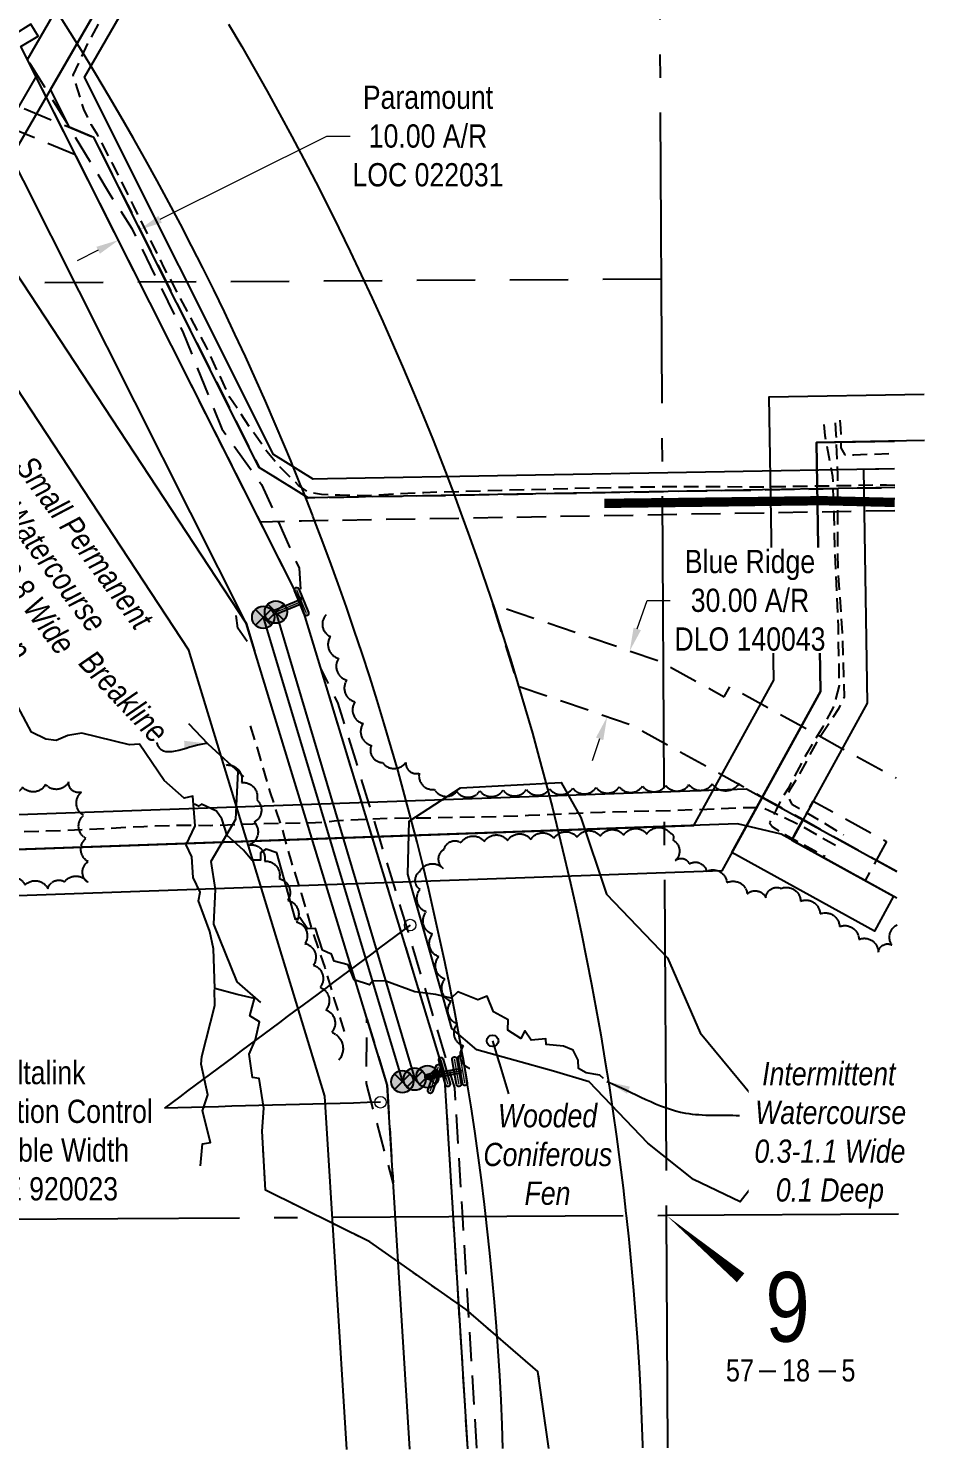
# Model space of a CAD drawing. Extents: x 522284 to 526232, y 5973691 to 5976482.
# Drawn here: x 525020 to 525405, y 5973705 to 5974316 of the extents above; entities that cross this region are included whole.
import ezdxf
from ezdxf.enums import TextEntityAlignment as Align

# ---------------------------------------------------------------- set-up
doc = ezdxf.new("R2010")
doc.units = 0
doc.header["$LTSCALE"] = 5
doc.header["$PDSIZE"] = 10
for name, pattern in [('0', [1, 1, 0]), ('foc-ACCESSROAD', [3.75, 2.5, -1.25]), ('foc-FLOWLINE', [3.75, 2.5, -1.25]), ('foc-LSD', [8, 5, -3]), ('foc-QUARTERLINE', [33, 25, -3, 2, -3]), ('foc-WHEELTRACKS', [2, 0.4, -1.6]), ('POWERLINE5', [7.8, 2.4, -0.6, 0.6, -0.6, 0.6, -0.6, 2.4]), ('UG_PIPE', [1.875, 1.25, -0.625])]:
    doc.linetypes.add(name, pattern=pattern)
doc.layers.get('Defpoints').update_dxf_attribs({"color": 9})
for name, color, linetype in [('10', 1, 'Continuous'), ('9', 3, 'Continuous'), ('AS-PIPE-UG', 44, 'UG_PIPE'), ('AS-POWER', 104, 'foc-POWER'), ('AS-POWER-EXISTING', 72, 'POWERLINE5'), ('AS-POWER-EXISTING-ANC', 72, 'Continuous'), ('AS-ROADS', 254, 'Continuous'), ('C-RW', 13, 'Continuous'), ('C-WS', 13, 'foc-ACCESSROAD'), ('F-AR', 190, 'foc-ACCESSROAD'), ('F-RW', 190, 'Continuous'), ('F-VCE', 190, 'foc-FLOWLINE'), ('L-QSEC', 8, 'foc-QUARTERLINE'), ('L-SECLBL', 7, 'Continuous'), ('L-SECTION-LSD', 7, 'foc-LSD'), ('L-TITLEDB', 4, 'Continuous'), ('T-BUSH', 110, '0'), ('T-SLOPE', 48, 'Continuous'), ('T-WATER', 160, 'Continuous'), ('T-WATER-P3', 160, 'foc-WHEELTRACKS'), ('T-WATER-T', 170, 'Continuous'), ('WETLAND', 143, 'Continuous'), ('WETLAND-T', 146, 'Continuous')]:
    doc.layers.add(name, color=color, linetype=linetype)
for name, color, linetype, lineweight in [('F-AR-T', 190, 'Continuous', 9), ('F-RW-T', 190, 'Continuous', 9), ('F-VCE-T', 190, 'Continuous', 9), ('T-TEXT', 48, 'Continuous', 18)]:
    doc.layers.add(name, color=color, linetype=linetype, lineweight=lineweight)
doc.styles.add('80CG', font='ARIALN.TTF', dxfattribs={"height": 10})
doc.styles.add('80L', font='ARIALN.TTF', dxfattribs={"height": 10})
doc.styles.add('foc-LtypeFont', font='ARIALN.TTF', dxfattribs={"height": 7.35})
doc.styles.add('SIMPLEX', font='ARIALN.TTF')
doc.linetypes.add('foc-POWER', pattern='A,6,-1,["P",foc-LtypeFont,S=0.2,R=0,X=-0.625,Y=-0.75],-1.24,4', length=12.24)
doc.linetypes.add('foc-TOPO-flowdirection-NOLINE', pattern='A,0,[">",foc-LtypeFont,S=0.3,R=0,X=0,Y=-0.945],-20,[">",foc-LtypeFont,S=0.3,R=0,X=0,Y=-0.945],0', length=20)
doc.dimstyles.new('Compass 5 000', dxfattribs={"dimscale": 5, "dimtxt": 9, "dimasz": 2, "dimexe": 0.2, "dimexo": 0.0625, "dimgap": 0.5, "dimtad": 0, "dimtih": 1, "dimtoh": 1, "dimzin": 0, "dimdsep": 46, "dimtxsty": '80CG', "dimcen": 0.1, "dimse1": 1, "dimse2": 1, "dimclrd": 256, "dimclrt": 256, "dimaunit": 1, "dimadec": 4, "dimazin": 0, "dimtfac": 0.06, "dimtofl": 0, "dimtmove": 0, "dimatfit": 1, "dimfxl": 0.2, "dimtolj": 1, "dimtzin": 0, "dimlwd": -1, "dimarcsym": 0})

# ---------------------------------------------------------------- blocks, each defined once
blk = doc.blocks.new('L-SECLBL')
at = {"layer": '9', "color": 7}
for p, q in [((-5.08, -27.83), (-12.29, -27.83)), ((20.7, -27.83), (13.5, -27.83))]:
    blk.add_line(p, q, dxfattribs=at)
at = {"layer": '10', "color": 2, "style": 'SIMPLEX'}
blk.add_attdef('SEC', text='', height=30, dxfattribs=at).set_placement((0, 0), align=Align.MIDDLE)
at = {"layer": '10', "color": 5, "style": '80L'}
blk.add_attdef('TWP', text='', height=9.5, dxfattribs=at).set_placement((-14.43, -27.37), align=Align.MIDDLE_RIGHT)
blk.add_attdef('RGE', text='', height=9.5, dxfattribs=at).set_placement((3.62, -27.37), align=Align.MIDDLE_CENTER)
blk.add_attdef('MER', text='', height=9.5, dxfattribs=at).set_placement((23.17, -27.37), align=Align.MIDDLE_LEFT)
blk = doc.blocks.new('*D386')
at = {"layer": 'Defpoints', "color": 0, "transparency": 16777216}
for p in [(525067.67, 5974229.43), (525060.07, 5974222.58), (525068.89, 5974226.98)]:
    blk.add_point(p, dxfattribs=at)
at = {"layer": 'F-AR-T', "transparency": 16777216}
for p, q in [((525076.62, 5974233.89), (525148.26, 5974269.65)), ((525148.26, 5974269.65), (525158.26, 5974269.65)), ((525049.9, 5974220.56), (525040.96, 5974216.1))]:
    blk.add_line(p, q, dxfattribs=at)
for points in [[(525075.87, 5974235.39), (525077.36, 5974232.4), (525067.67, 5974229.43)], [(525049.16, 5974222.05), (525050.65, 5974219.07), (525058.85, 5974225.03)]]:
    blk.add_solid(points, dxfattribs=at)
at = {"layer": 'F-AR-T', "transparency": 16777216, "insert": (525191.77, 5974269.65), "char_height": 10, "attachment_point": 5, "style": '80CG'}
blk.add_mtext('\\A1;Paramount\\P10.00 A/R\\PLOC 022031', dxfattribs=at)
blk = doc.blocks.new('POWERPOLE')
h = blk.add_hatch(color=255)
edge = h.paths.add_edge_path()
edge.add_arc((0, 0), 0.96, 0, 360)
at = {"linetype": 'Continuous'}
for p, q in [((0.68, -0.68), (-0.68, 0.68)), ((-0.68, -0.68), (0.68, 0.68))]:
    blk.add_line(p, q, dxfattribs=at)
blk.add_circle((0, 0), 0.96, dxfattribs=at)
blk = doc.blocks.new('*U397')
h = blk.add_hatch(color=255)
h.dxf.hatch_style = 1
edge = h.paths.add_edge_path()
edge.add_arc((-0.35, -1.04), 0.2, 161.5354, 341.5354, ccw=False)
edge.add_line((-0.54, -0.98), (-0.13, 0.25))
edge.add_line((-0.13, 0.25), (0.16, 1.11))
edge.add_arc((0.35, 1.04), 0.2, -18.4646, 161.5354, ccw=False)
edge.add_line((0.54, 0.98), (-0.16, -1.11))
h = blk.add_hatch(color=255)
h.dxf.hatch_style = 1
edge = h.paths.add_edge_path()
edge.add_arc((-0.58, 0.19), 0.2, 71.5354, 251.5354, ccw=False)
edge.add_line((-0.52, 0.38), (-0.13, 0.25))
edge.add_line((-0.13, 0.25), (-0.25, -0.13))
edge.add_line((-0.25, -0.13), (-0.64, 0))
at = {"color": 255}
blk.add_lwpolyline([(-0.16, -1.11, -1), (-0.54, -0.98), (-0.13, 0.25), (0.16, 1.11, -1), (0.54, 0.98)], format="xyb", close=True, dxfattribs=at)
at = {"color": 255, "flags": 128}
blk.add_lwpolyline([(-0.64, 0, -1), (-0.52, 0.38), (-0.13, 0.25), (-0.25, -0.13)], format="xyb", close=True, dxfattribs=at)
at = {"color": 72, "const_width": 0.1, "flags": 128}
for points in [[(-0.58, 0.19), (0, 0)], [(-0.35, -1.04), (0.35, 1.04)]]:
    blk.add_lwpolyline(points, dxfattribs=at)
blk = doc.blocks.new('*U398')
h = blk.add_hatch(color=255)
h.dxf.hatch_style = 1
edge = h.paths.add_edge_path()
edge.add_arc((0.3, -1.06), 0.2, -164.4149, 15.5851, ccw=False)
edge.add_line((0.1, -1.11), (-0.25, 0.14))
edge.add_line((-0.25, 0.14), (-0.49, 1.01))
edge.add_arc((-0.3, 1.06), 0.2, 15.5851, 195.5851, ccw=False)
edge.add_line((-0.1, 1.11), (0.49, -1.01))
h = blk.add_hatch(color=255)
h.dxf.hatch_style = 1
edge = h.paths.add_edge_path()
edge.add_arc((-1.45, -0.41), 0.2, 105.5851, 285.5851, ccw=False)
edge.add_line((-1.51, -0.21), (-0.25, 0.14))
edge.add_line((-0.25, 0.14), (-0.14, -0.25))
edge.add_line((-0.14, -0.25), (-1.4, -0.6))
at = {"color": 255}
blk.add_lwpolyline([(0.49, -1.01, -1), (0.1, -1.11), (-0.25, 0.14), (-0.49, 1.01, -1), (-0.1, 1.11)], format="xyb", close=True, dxfattribs=at)
at = {"color": 255, "flags": 128}
blk.add_lwpolyline([(-1.4, -0.6, -1), (-1.51, -0.21), (-0.25, 0.14), (-0.14, -0.25)], format="xyb", close=True, dxfattribs=at)
at = {"color": 72, "const_width": 0.1, "flags": 128}
for points in [[(-1.45, -0.41), (0, 0)], [(0.3, -1.06), (-0.3, 1.06)]]:
    blk.add_lwpolyline(points, dxfattribs=at)
blk = doc.blocks.new('*U399')
h = blk.add_hatch(color=255)
h.dxf.hatch_style = 1
edge = h.paths.add_edge_path()
edge.add_arc((0.19, -1.08), 0.2, -170.1833, 9.8167, ccw=False)
edge.add_line((-0.01, -1.12), (-0.23, 0.16))
edge.add_line((-0.23, 0.16), (-0.38, 1.05))
edge.add_arc((-0.19, 1.08), 0.2, 9.8167, 189.8167, ccw=False)
edge.add_line((0.01, 1.12), (0.38, -1.05))
h = blk.add_hatch(color=255)
h.dxf.hatch_style = 1
edge = h.paths.add_edge_path()
edge.add_arc((-2.51, -0.43), 0.2, 99.8167, 279.8167, ccw=False)
edge.add_line((-2.54, -0.24), (-0.23, 0.16))
edge.add_line((-0.23, 0.16), (-0.16, -0.23))
edge.add_line((-0.16, -0.23), (-2.47, -0.63))
at = {"color": 255}
blk.add_lwpolyline([(0.38, -1.05, -1), (-0.01, -1.12), (-0.23, 0.16), (-0.38, 1.05, -1), (0.01, 1.12)], format="xyb", close=True, dxfattribs=at)
at = {"color": 255, "flags": 128}
blk.add_lwpolyline([(-2.47, -0.63, -1), (-2.54, -0.24), (-0.23, 0.16), (-0.16, -0.23)], format="xyb", close=True, dxfattribs=at)
at = {"color": 72, "const_width": 0.1, "flags": 128}
for points in [[(-2.51, -0.43), (0, 0)], [(0.19, -1.08), (-0.19, 1.08)]]:
    blk.add_lwpolyline(points, dxfattribs=at)
blk = doc.blocks.new('*U400')
h = blk.add_hatch(color=255)
h.dxf.hatch_style = 1
edge = h.paths.add_edge_path()
edge.add_arc((0.19, -1.08), 0.2, -170.0482, 9.9518, ccw=False)
edge.add_line((-0.01, -1.12), (-0.23, 0.16))
edge.add_line((-0.23, 0.16), (-0.39, 1.05))
edge.add_arc((-0.19, 1.08), 0.2, 9.9518, 189.9518, ccw=False)
edge.add_line((0.01, 1.12), (0.39, -1.05))
h = blk.add_hatch(color=255)
h.dxf.hatch_style = 1
edge = h.paths.add_edge_path()
edge.add_arc((-3.02, -0.53), 0.2, 99.9518, 279.9518, ccw=False)
edge.add_line((-3.05, -0.33), (-0.23, 0.16))
edge.add_line((-0.23, 0.16), (-0.16, -0.23))
edge.add_line((-0.16, -0.23), (-2.98, -0.73))
at = {"color": 255}
blk.add_lwpolyline([(0.39, -1.05, -1), (-0.01, -1.12), (-0.23, 0.16), (-0.39, 1.05, -1), (0.01, 1.12)], format="xyb", close=True, dxfattribs=at)
at = {"color": 255, "flags": 128}
blk.add_lwpolyline([(-2.98, -0.73, -1), (-3.05, -0.33), (-0.23, 0.16), (-0.16, -0.23)], format="xyb", close=True, dxfattribs=at)
at = {"color": 72, "const_width": 0.1, "flags": 128}
for points in [[(-3.02, -0.53), (0, 0)], [(0.19, -1.08), (-0.19, 1.08)]]:
    blk.add_lwpolyline(points, dxfattribs=at)
blk = doc.blocks.new('*U401')
h = blk.add_hatch(color=255)
h.dxf.hatch_style = 1
edge = h.paths.add_edge_path()
edge.add_arc((-2.21, -0.91), 0.2, 112.3247, 292.3247, ccw=False)
edge.add_line((-2.28, -0.72), (-0.26, 0.11))
edge.add_line((-0.26, 0.11), (-0.11, -0.26))
edge.add_line((-0.11, -0.26), (-2.13, -1.09))
h = blk.add_hatch(color=255)
h.dxf.hatch_style = 1
edge = h.paths.add_edge_path()
edge.add_arc((0.42, -1.02), 0.2, -157.6753, 22.3247, ccw=False)
edge.add_line((0.23, -1.09), (-0.26, 0.11))
edge.add_line((-0.26, 0.11), (-0.6, 0.94))
edge.add_arc((-0.42, 1.02), 0.2, 22.3247, 202.3247, ccw=False)
edge.add_line((-0.23, 1.09), (0.6, -0.94))
at = {"color": 255, "flags": 128}
blk.add_lwpolyline([(-2.13, -1.09, -1), (-2.28, -0.72), (-0.26, 0.11), (-0.11, -0.26)], format="xyb", close=True, dxfattribs=at)
at = {"color": 72, "const_width": 0.1, "flags": 128}
for points in [[(-2.21, -0.91), (0, 0)], [(0.42, -1.02), (-0.42, 1.02)]]:
    blk.add_lwpolyline(points, dxfattribs=at)
at = {"color": 255}
blk.add_lwpolyline([(0.6, -0.94, -1), (0.23, -1.09), (-0.26, 0.11), (-0.6, 0.94, -1), (-0.23, 1.09)], format="xyb", close=True, dxfattribs=at)
blk = doc.blocks.new('*D488')
at = {"layer": 'Defpoints', "color": 0, "transparency": 16777216}
for p in [(525274.42, 5974049.71), (525278.53, 5974048.3), (525264.7, 5974021.33)]:
    blk.add_point(p, dxfattribs=at)
at = {"layer": 'F-AR-T', "transparency": 16777216}
for p, q in [((525281.76, 5974057.76), (525285.95, 5974069.99)), ((525285.95, 5974069.99), (525295.95, 5974069.99)), ((525265.57, 5974010.46), (525262.34, 5974001))]:
    blk.add_line(p, q, dxfattribs=at)
for points in [[(525280.19, 5974058.3), (525283.34, 5974057.22), (525278.53, 5974048.3)], [(525264, 5974011), (525267.15, 5974009.92), (525268.81, 5974019.92)]]:
    blk.add_solid(points, dxfattribs=at)
at = {"layer": 'F-AR-T', "transparency": 16777216, "insert": (525330.23, 5974069.99), "char_height": 10, "attachment_point": 5, "style": '80CG', "bg_fill": 3, "box_fill_scale": 1.1, "bg_fill_color": 256, "bg_fill_true_color": 13158600, "bg_fill_transparency": 0}
blk.add_mtext('\\A1;Blue Ridge\\P30.00 A/R\\PDLO 140043', dxfattribs=at)

msp = doc.modelspace()

# ---------------------------------------------------------------- linework, layer by layer
at = {"layer": 'AS-PIPE-UG', "flags": 128}
for points in [[(525392.452, 5974119.462), (525388.918, 5974119.598), (525365.726, 5974119.199), (525333.418, 5974118.705), (525299.979, 5974118.899), (525271.573, 5974118.493), (525223.55, 5974117.291), (525189.989, 5974116.318), (525165.179, 5974115.005), (525153.912, 5974115.237), (525145.982, 5974115.579), (525140.051, 5974116.595), (525136.081, 5974119.437), (525127.889, 5974127.642), (525122.411, 5974134.038), (525117.137, 5974141.586), (525106.621, 5974157.269), (525096.507, 5974178.882), (525078.328, 5974213.08), (525065.221, 5974239.566), (525056.173, 5974257.879), (525049.811, 5974270.041), (525046.966, 5974274.655), (525043.726, 5974281.287), (525039.188, 5974295.834), (525046.029, 5974310.515), (525068.666, 5974351.437), (525094.141, 5974393.669), (525119.254, 5974435.478), (525126.538, 5974450.569), (525129.06, 5974458.575), (525130.151, 5974465.737), (525130.714, 5974532.252), (525128.449, 5974604.127), (525128.285, 5974688.96), (525128.218, 5974708.764)], [(525367.066, 5973964.588), (525352.897, 5973972.625), (525345.015, 5973976.55), (525335.662, 5973980.773), (525326.251, 5973980.743), (525298.062, 5973979.568), (525266.756, 5973978.854), (525235.035, 5973977.481), (525221.831, 5973976.921), (525193.561, 5973976.421), (525174.157, 5973976.234), (525152.611, 5973975.138), (525143.331, 5973974.279), (525116.408, 5973973.831), (525098.176, 5973973.088), (525086.36, 5973973.264), (525069.545, 5973972.682), (525039.786, 5973971.156), (524945.81, 5973968.089), (524900.432, 5973966.81), (524855.942, 5973965.878), (524799.256, 5973966.876), (524788.941, 5973967.27), (524785.131, 5973967.317), (524780.966, 5973967.65), (524776.947, 5973966.499), (524771.961, 5973963.229), (524765.973, 5973958.67), (524732.911, 5973935.012), (524704.775, 5973914.072), (524670.381, 5973889.2), (524632.395, 5973861.762), (524605.532, 5973841.542), (524583.899, 5973825.869), (524571.17, 5973816.675), (524568.395, 5973814.802), (524565.752, 5973813.084), (524561.556, 5973810.609), (524554.711, 5973810.579), (524510.697, 5973810.858), (524453.475, 5973811.454), (524426.371, 5973811.273), (524407.773, 5973811.024), (524402.444, 5973810.973), (524395.341, 5973810.815), (524381.326, 5973816.18), (524333.721, 5973834.978), (524281.922, 5973855.78), (524225.703, 5973879.21), (524185.966, 5973895.573), (524156.882, 5973907.662), (524133.178, 5973916.851), (524069.279, 5973942.857), (524003.478, 5973971.924), (523926.348, 5974003.329), (523902.39, 5974012.186), (523860.932, 5974029.895), (523707.934, 5974092.945), (523688.695, 5974100.398), (523671.978, 5974107.2), (523658.931, 5974113.591), (523626.183, 5974125.805), (523606.188, 5974134.124), (523576.369, 5974145.9), (523559.942, 5974153.934), (523546.198, 5974158.563), (523533.147, 5974163.876), (523523.165, 5974167.402), (523520.112, 5974168.248), (523514.165, 5974170.514), (523507.079, 5974172.765), (523496.84, 5974176.034), (523494.918, 5974177.191), (523492.336, 5974178.556), (523488.169, 5974181.607), (523484.969, 5974184.869), (523479.654, 5974190.703), (523472.769, 5974198.173), (523471.062, 5974200.155), (523468.924, 5974202.586), (523468.406, 5974204.464), (523469.301, 5974206.221), (523473.194, 5974209.527)], [(525362.051, 5974145.625), (525362.419, 5974140.91), (525365.705, 5974123.456), (525366.3, 5974106.127), (525366.621, 5974091.239), (525368.116, 5974058.828), (525368.52, 5974033.458), (525366.067, 5974023.926), (525361.375, 5974015.38), (525354.755, 5974004.524), (525346.636, 5973989.133), (525343.487, 5973984.062), (525341.457, 5973979.982), (525338.636, 5973974.357), (525339.973, 5973972.563), (525345.374, 5973969.27), (525361.907, 5973960.292), (525362.629, 5973959.967)], [(525366.805, 5974146.337), (525367.216, 5974141.312), (525367.808, 5974123.739), (525367.855, 5974102.178), (525367.968, 5974083.742), (525369.901, 5974056.204), (525370.683, 5974028.245), (525368.304, 5974023.398), (525358.87, 5974008.956), (525349.99, 5973992.686), (525347.136, 5973988.081), (525346.262, 5973986.281), (525348.229, 5973982.314), (525355.448, 5973978.283), (525370.402, 5973969.222)], [(525368.926, 5974147.548), (525369.108, 5974143.969), (525369.276, 5974140.306), (525369.314, 5974135.551), (525371.006, 5974132.628), (525374.872, 5974132.624), (525392.377, 5974133.29)], [(525115.3, 5974016.007), (525118.204, 5974006.969), (525123.872, 5973987.292), (525128.772, 5973972.662), (525132.901, 5973957.788), (525137.248, 5973944.042), (525141.588, 5973929.214), (525147.405, 5973912.103), (525151.457, 5973898.391), (525156.321, 5973882.937)]]:
    msp.add_lwpolyline(points, dxfattribs=at)
at = {"layer": 'AS-POWER', "flags": 128}
for points in [[(525126.354, 5974064.971), (525186.042, 5973864.119)], [(525120.927, 5974062.742), (525180.737, 5973863.022)]]:
    msp.add_lwpolyline(points, dxfattribs=at)
at = {"layer": 'AS-ROADS', "const_width": 3.998, "flags": 128}
msp.add_lwpolyline([(525392.492, 5974112.141), (525361.022, 5974112.894), (525311.573, 5974112.267), (525267.611, 5974111.725)], dxfattribs=at)
at = {"layer": 'C-RW'}
msp.add_lwpolyline([(525393.422, 5973941.986), (525343.643, 5973969.424), (525324.901, 5973973.896), (524881.679, 5973958.194), (524776.36, 5973958.199), (524564.178, 5973802.9), (524398.044, 5973802.919), (524154.627, 5973902.18), (523487.267, 5974174.326), (523461.45, 5974203.883), (523472.741, 5974213.745), (523496.219, 5974186.865), (524160.288, 5973916.062), (524400.984, 5973817.91), (524559.279, 5973817.892), (524771.46, 5973973.19), (524881.414, 5973973.185), (525328.739, 5973989.033), (525347.281, 5973978.831), (525393.36, 5973953.432)], dxfattribs=at)
at = {"layer": 'C-RW', "flags": 128}
for points in [[(522742.219, 5974043.694), (522802.311, 5974044.879), (523091.938, 5974050.612), (523148.619, 5974060.03), (523315.941, 5974065.046), (523438.969, 5974196.161), (523461.466, 5974203.864), (523487.267, 5974174.326), (524154.627, 5973902.18), (524398.044, 5973802.919), (524564.178, 5973802.9), (524776.36, 5973958.199), (524881.679, 5973958.194), (525306.062, 5973973.229), (525340.5, 5974035.751), (525338.529, 5974157.584), (525405.2, 5974158.743)], [(525405.31, 5974138.753), (525358.838, 5974137.946), (525360.572, 5974030.761), (525318.1, 5973953.654), (524882.032, 5973938.206), (524782.893, 5973938.21), (524570.71, 5973782.911), (524394.124, 5973782.931), (524147.079, 5973883.671), (523475.331, 5974157.607), (523455.242, 5974180.605), (523450.145, 5974178.86), (523324.837, 5974045.315), (523150.565, 5974040.091), (523093.784, 5974030.656), (522802.707, 5974024.894), (522742.318, 5974023.703)], [(525392.413, 5974126.534), (525379.017, 5974126.302), (525380.644, 5974025.771), (525348.203, 5973966.876), (525391.973, 5973942.764), (525383.73, 5973927.794), (525322.45, 5973961.551), (525360.572, 5974030.761), (525358.838, 5974137.946), (525392.348, 5974138.528)]]:
    msp.add_lwpolyline(points, dxfattribs=at)
at = {"layer": 'C-WS', "flags": 128}
msp.add_lwpolyline([(525381.664, 5973953.058), (525379.713, 5973949.508), (525348.203, 5973966.876), (525350.152, 5973970.411), (525354.978, 5973979.167), (525357.466, 5973983.681), (525388.976, 5973966.313), (525386.5, 5973961.822), (525381.664, 5973953.058)], close=True, dxfattribs=at)
at = {"layer": 'F-AR', "flags": 128}
for points in [[(525392.512, 5974108.544), (525148.845, 5974104.309), (525137.429, 5974104.111), (525119.706, 5974103.701), (525040.194, 5974261.568), (525004.846, 5974276.199), (524997.966, 5974289.864), (525048.047, 5974269.134), (525119.208, 5974127.225), (525140.205, 5974114.155), (525148.671, 5974114.302), (525392.457, 5974118.539)], [(525393.36, 5973953.474), (525370.668, 5973965.96), (525353.185, 5973975.58), (525335.673, 5973985.217), (525331.777, 5973987.361), (525322.539, 5973992.444), (525278.846, 5974016.487), (525230.817, 5974032.918), (525219.594, 5974068.471), (525290.989, 5974044.036), (525319.192, 5974028.539), (525321.603, 5974032.92), (525339.439, 5974023.107), (525352.574, 5974015.879), (525370.085, 5974006.243), (525393.14, 5973993.551)]]:
    msp.add_lwpolyline(points, dxfattribs=at)
at = {"layer": 'F-RW'}
for points in [[(525183.916, 5973704.978), (525174.146, 5973861.716), (525113.586, 5974060.224), (524998.176, 5974235.666), (524853.822, 5974436.483), (524728.358, 5974558.768), (524519.665, 5974705.181)], [(525113.574, 5974060.264), (524993.792, 5974298.153), (524870.43, 5974463.593), (524687.169, 5974627.099), (524573.507, 5974705.345)], [(525208.863, 5973705.126), (525198.868, 5973866.207), (525136.91, 5974069.544), (525016.735, 5974308.145), (525024.149, 5974312.724), (525020.999, 5974317.825), (525013.666, 5974313.297), (524891.009, 5974477.794), (524901.145, 5974487.069), (524897.096, 5974491.493), (524887.022, 5974482.275), (524706.254, 5974643.556), (524710.365, 5974648.786), (524705.652, 5974652.492), (524701.561, 5974647.289), (524616.759, 5974705.753)], [(525123.945, 5974708.739), (525126.627, 5974458.072), (524900.65, 5974066.929), (524834.648, 5974040.288), (524831.655, 5974047.702), (524895.104, 5974073.313), (525023.274, 5974295.162), (525019.511, 5974302.633), (525111.593, 5974462.017), (525108.954, 5974708.579)], [(525392.457, 5974118.539), (525148.671, 5974114.302), (525140.205, 5974114.155), (525119.208, 5974127.225), (525048.047, 5974269.134), (525037.552, 5974273.478), (525029.372, 5974289.734), (525126.627, 5974458.072), (525123.945, 5974708.739)], [(525392.413, 5974126.534), (525148.532, 5974122.296), (525142.426, 5974122.19), (525125.345, 5974132.822), (525043.991, 5974295.059), (525136.68, 5974455.494), (525136.621, 5974458.167), (525133.939, 5974708.798)], [(525156.889, 5973704.818), (525147.411, 5973856.874), (525088.909, 5974048.637), (524975.939, 5974220.369), (524833.292, 5974418.811), (524711.081, 5974537.926), (524473.071, 5974704.907)]]:
    msp.add_lwpolyline(points, dxfattribs=at)
at = {"layer": 'F-VCE', "flags": 128}
for points in [[(525137.204, 5974071.517), (525136.907, 5974069.553), (525041.556, 5974258.853), (525034.674, 5974272.528), (525028.074, 5974285.644), (525023.776, 5974294.184), (525020.052, 5974301.718), (525026.924, 5974290.804), (525029.043, 5974287.318), (525037.552, 5974273.478), (525039.154, 5974270.672), (525054.25, 5974245.823), (525064.347, 5974229.999), (525086.175, 5974185.834), (525103.114, 5974143.787), (525120.2, 5974119.781), (525127.462, 5974103.593), (525136.327, 5974083.832), (525137.204, 5974071.517)], [(525113.574, 5974060.264), (525117.389, 5974047.758), (525109.949, 5974058.083), (525108.814, 5974067.479), (525113.574, 5974060.264)], [(525174.146, 5973861.716), (525176.773, 5973819.563), (525165.261, 5973862.288), (525165.493, 5973890.08), (525174.146, 5973861.716)]]:
    msp.add_lwpolyline(points, close=True, dxfattribs=at)
msp.add_lwpolyline([(525208.863, 5973705.126), (525198.868, 5973866.207), (525197.8, 5973869.909), (525168.071, 5973967.361), (525163.541, 5973982.211), (525145.845, 5974040.219), (525153.044, 5974025.739), (525166.358, 5973982.313), (525170.91, 5973967.464), (525183.196, 5973927.393), (525200.149, 5973870.335), (525201.868, 5973864.551), (525203.125, 5973860.321), (525206.565, 5973804.583), (525212.703, 5973705.149)], dxfattribs=at)
at = {"layer": 'L-QSEC'}
for p, q in [((525289.828, 5974609.772), (525294.224, 5973805.574)), ((524490.691, 5973800.819), (525294.224, 5973805.574)), ((525294.224, 5973805.574), (525394.165, 5973806.166)), ((525294.224, 5973805.574), (525294.771, 5973705.634))]:
    msp.add_line(p, q, dxfattribs=at)
at = {"layer": 'L-SECLBL', "flags": 128}
msp.add_lwpolyline([(525294.224, 5973805.574, 0, 4.997, 0), (525326.208, 5973778.691, 0, 0, 0)], format="xyseb", dxfattribs=at)
at = {"layer": 'L-SECTION-LSD', "flags": 128}
msp.add_lwpolyline([(525292.024, 5974208.136), (524488.562, 5974203.393)], dxfattribs=at)
at = {"layer": 'L-TITLEDB'}
for points in [[(525224.022, 5973705.216), (525223.644, 5973715.499), (525223.165, 5973726.054), (525222.595, 5973736.607), (525221.933, 5973747.153), (525221.18, 5973757.693), (525220.335, 5973768.227), (525219.4, 5973778.753), (525218.373, 5973789.27), (525217.256, 5973799.777), (525216.641, 5973805.11), (525216.047, 5973810.275), (525214.747, 5973820.762), (525213.357, 5973831.237), (525211.876, 5973841.7), (525210.305, 5973852.15), (525208.643, 5973862.585), (525208.13, 5973865.635), (525207.136, 5973871.55), (525206.891, 5973873.007), (525205.048, 5973883.412), (525203.116, 5973893.801), (525201.094, 5973904.173), (525198.982, 5973914.527), (525196.78, 5973924.861), (525194.489, 5973935.178), (525192.109, 5973945.473), (525189.64, 5973955.748), (525187.082, 5973966.001), (525184.435, 5973976.231), (525181.7, 5973986.438), (525178.876, 5973996.621), (525175.964, 5974006.779), (525172.965, 5974016.912), (525169.878, 5974027.017), (525166.703, 5974037.096), (525163.441, 5974047.148), (525160.093, 5974057.17), (525156.657, 5974067.163), (525153.136, 5974077.127), (525149.528, 5974087.058), (525145.835, 5974096.958), (525142.268, 5974106.272), (525142.055, 5974106.827), (525138.19, 5974116.662), (525137.627, 5974118.058), (525136.839, 5974120.017), (525134.241, 5974126.463), (525132.586, 5974130.469), (525130.207, 5974136.231), (525126.088, 5974145.961), (525121.885, 5974155.657), (525117.598, 5974165.316), (525113.228, 5974174.937), (525108.775, 5974184.52), (525104.239, 5974194.063), (525099.62, 5974203.568), (525094.919, 5974213.032), (525090.137, 5974222.455), (525085.273, 5974231.836), (525080.328, 5974241.175), (525075.303, 5974250.471), (525070.197, 5974259.722), (525065.011, 5974268.929), (525059.745, 5974278.091), (525054.401, 5974287.207), (525048.977, 5974296.277), (525047.679, 5974298.406), (525043.476, 5974305.299), (525041.73, 5974308.107), (525037.897, 5974314.273), (525032.707, 5974322.461)], [(525106.043, 5974317.785), (525111.651, 5974308.221), (525117.175, 5974298.608), (525122.616, 5974288.949), (525127.973, 5974279.242), (525133.245, 5974269.489), (525138.434, 5974259.691), (525143.537, 5974249.849), (525148.555, 5974239.962), (525153.487, 5974230.033), (525158.332, 5974220.061), (525163.092, 5974210.047), (525167.764, 5974199.993), (525172.349, 5974189.899), (525176.847, 5974179.765), (525181.256, 5974169.593), (525185.577, 5974159.384), (525189.81, 5974149.136), (525193.954, 5974138.853), (525198.008, 5974128.534), (525199.232, 5974125.339), (525201.974, 5974118.181), (525202.264, 5974117.403), (525205.931, 5974107.568), (525209.635, 5974097.372), (525213.329, 5974086.919), (525216.933, 5974076.435), (525220.446, 5974065.919), (525223.869, 5974055.374), (525227.199, 5974044.799), (525230.439, 5974034.195), (525233.585, 5974023.565), (525236.641, 5974012.908), (525239.603, 5974002.223), (525242.472, 5973991.515), (525245.25, 5973980.782), (525247.934, 5973970.024), (525250.525, 5973959.244), (525253.021, 5973948.443), (525255.426, 5973937.619), (525257.735, 5973926.776), (525259.951, 5973915.913), (525262.073, 5973905.03), (525264.1, 5973894.13), (525266.033, 5973883.214), (525267.871, 5973872.28), (525269.615, 5973861.332), (525271.264, 5973850.367), (525272.817, 5973839.39), (525274.276, 5973828.4), (525275.639, 5973817.397), (525276.907, 5973806.383), (525277.004, 5973805.472), (525278.08, 5973795.359), (525279.157, 5973784.324), (525280.138, 5973773.281), (525281.025, 5973762.23), (525281.815, 5973751.171), (525282.509, 5973740.106), (525283.108, 5973729.035), (525283.61, 5973717.959), (525284.017, 5973706.881), (525284.054, 5973705.571)]]:
    msp.add_lwpolyline(points, dxfattribs=at)
at = {"layer": 'T-BUSH', "flags": 128}
for points in [[(525147.912, 5974063.742, 0.5205671), (525149.817, 5974054.474, 0.5205671), (525153.331, 5974045.118, 0.5205671), (525156.844, 5974035.761, 0.5205671), (525160.358, 5974026.405, 0.5205671), (525163.871, 5974017.049, 0.5205671), (525167.385, 5974007.692, 0.5205671), (525172.212, 5974000.253, 0.5205671), (525182.206, 5974000.354, 0.5205671), (525188.012, 5973995.689, 0.5205671), (525194.535, 5973988.738, 0.5205671), (525204.106, 5973987.78, 0.5205671), (525214.096, 5973988.078, 0.5205671), (525224.086, 5973988.377, 0.5205671), (525234.075, 5973988.675, 0.5205671), (525244.065, 5973988.974, 0.5205671), (525254.055, 5973989.272, 0.5205671), (525264.045, 5973989.57, 0.5205671), (525274.034, 5973989.869, 0.5205671), (525284.024, 5973990.167, 0.5205671), (525294.014, 5973990.466, 0.5205671), (525304.004, 5973990.764, 0.5205671), (525313.993, 5973991.063, 0.5205671), (525325.757, 5973991.414, 0.5205671)], [(524583.093, 5973794.494, -0.520567), (524581.367, 5973804.338, -0.5205671), (524586.023, 5973811.7, -0.5205671), (524593.947, 5973817.791, -0.5205671), (524601.871, 5973823.882, -0.5205671), (524609.794, 5973829.972, -0.5205671), (524617.718, 5973836.063, -0.5205671), (524625.642, 5973842.154, -0.5205671), (524633.566, 5973848.245, -0.5205671), (524641.579, 5973854.216, -0.5205671), (524649.658, 5973860.1, -0.5205671), (524657.736, 5973865.984, -0.5205671), (524665.815, 5973871.867, -0.5205671), (524673.894, 5973877.751, -0.5205671), (524681.973, 5973883.635, -0.5205671), (524690.051, 5973889.519, -0.5205671), (524698.13, 5973895.402, -0.5205671), (524706.209, 5973901.286, -0.5205671), (524714.288, 5973907.17, -0.5205671), (524722.366, 5973913.053, -0.5205671), (524730.445, 5973918.937, -0.5205671), (524738.524, 5973924.821, -0.5205671), (524746.603, 5973930.705, -0.5205671), (524754.681, 5973936.588, -0.5205671), (524762.76, 5973942.472, -0.5205671), (524770.839, 5973948.356, -0.5205671), (524778.918, 5973954.24, -0.5205671), (524788.465, 5973955.545, -0.5205671), (524798.459, 5973955.458, -0.5205671), (524808.452, 5973955.37, -0.5205671), (524818.446, 5973955.283, -0.5205671), (524828.44, 5973955.195, -0.5205671), (524838.434, 5973955.108, -0.5205671), (524848.428, 5973955.02, -0.5205671), (524858.422, 5973954.933, -0.5205671), (524868.415, 5973954.846, -0.5205671), (524878.404, 5973954.897, -0.5205671), (524888.388, 5973955.326, -0.5205671), (524898.374, 5973955.745, -0.5205671), (524908.359, 5973956.165, -0.5205671), (524918.345, 5973956.584, -0.5205671), (524928.33, 5973957.003, -0.5205671), (524938.316, 5973957.423, -0.5205671), (524948.301, 5973957.842, -0.5205671), (524958.286, 5973958.261, -0.5205671), (524968.272, 5973958.681, -0.5205671), (524978.257, 5973959.1, -0.5205671), (524988.243, 5973959.519, -0.5205671), (524998.228, 5973959.939, -0.5205671), (525006.037, 5973957.819, -0.5205671), (525008.63, 5973949.291, -0.5205671), (525018.486, 5973947.636, -0.5205671), (525028.342, 5973945.981, -0.5205671), (525035.506, 5973948.994, -0.5205671), (525045.496, 5973948.718, -0.5205671), (525045.606, 5973957.661, -0.5205671), (525044.64, 5973967.609, -0.5205671), (525043.674, 5973977.556, -0.5205671), (525042.708, 5973987.504, -0.5205671), (525037.247, 5973991.915, -0.5205671), (525027.314, 5973990.816, -0.5205671), (525017.38, 5973989.718, -0.5205671), (525007.446, 5973988.62, -0.5205671), (525004.334, 5973980.604, -0.5205671), (524994.343, 5973980.356, -0.5205671), (524984.352, 5973980.109, -0.5205671), (524974.361, 5973979.861, -0.5205671), (524964.37, 5973979.613, -0.5205671), (524954.379, 5973979.366, -0.5205671), (524944.387, 5973979.118, -0.5205671), (524934.396, 5973978.87, -0.5205671), (524924.405, 5973978.623, -0.5205671), (524914.414, 5973978.375, -0.5205671), (524904.423, 5973978.127, -0.5205671), (524894.432, 5973977.88, -0.5205671), (524887.533, 5973980.968, -0.5205671), (524887.023, 5973990.95, -0.47812), (524885.292, 5973999.204, -0.47812)], [(525104.977, 5973999.198, -0.5205671), (525111.578, 5973991.694, -0.5205671), (525118.179, 5973984.19, -0.5205671), (525117.024, 5973974.639, -0.5205671), (525114.984, 5973964.855, -0.5205671), (525121.512, 5973957.844, -0.5205671), (525127.793, 5973950.348, -0.5205671), (525131.478, 5973941.058, -0.5205671), (525135.163, 5973931.768, -0.5205671), (525138.848, 5973922.478, -0.5205671), (525142.533, 5973913.188, -0.5205671), (525145.366, 5973903.62, -0.5205671), (525147.862, 5973893.942, -0.5205671), (525150.359, 5973884.265, -0.5205671), (525153.434, 5973872.343, -0.5205671)], [(525209.748, 5973868.63, -0.520567), (525207.076, 5973878.26, -0.5205671), (525204.405, 5973887.89, -0.5205671), (525201.733, 5973897.521, -0.5205671), (525199.061, 5973907.151, -0.5205671), (525196.389, 5973916.782, -0.5205671), (525193.718, 5973926.412, -0.5205671), (525191.046, 5973936.043, -0.5205671), (525188.374, 5973945.673, -0.5205671), (525188.347, 5973953.537, -0.5205671), (525198.267, 5973954.752, -0.5205671), (525198.792, 5973963.107, -0.5205671), (525206.006, 5973965.844, -0.5205671), (525215.99, 5973966.306, -0.5205671), (525225.973, 5973966.769, -0.5205671), (525235.957, 5973967.231, -0.5205671), (525245.94, 5973967.693, -0.5205671), (525255.924, 5973968.155, -0.5205671), (525265.907, 5973968.617, -0.5205671), (525275.891, 5973969.079, -0.5205671), (525285.874, 5973969.542, -0.5205671), (525295.858, 5973970.004, -0.5205671), (525297.009, 5973967.006, -0.5205671), (525298.128, 5973958.153, -0.5205671), (525304.104, 5973956.676, -0.5205671), (525311.566, 5973953.511, -0.5205671), (525320.295, 5973948.644, -0.5205671), (525329.024, 5973943.776, -0.5205671), (525337.043, 5973942.115, -0.5205671), (525343.647, 5973946.162, -0.5205671), (525352.007, 5973940.685, -0.5205671), (525360.367, 5973935.208, -0.5205671), (525368.727, 5973929.731, -0.5205671), (525377.087, 5973924.255, -0.5205671), (525385.447, 5973918.778, -0.5205671), (525391.18, 5973921.85, -0.437802), (525393.485, 5973930.513, -0.437802)]]:
    msp.add_lwpolyline(points, format="xyb", dxfattribs=at)
at = {"layer": 'T-SLOPE', "flags": 128}
for points in [[(525088.845, 5974017.115), (525097.165, 5974008.252), (525112.427, 5973994.276)], [(525110.068, 5973996.436), (525108.991, 5973975.847), (525098.404, 5973957.704), (525100.269, 5973945.736), (525099.51, 5973930.759), (525109.609, 5973905.9), (525119.741, 5973897.091)]]:
    msp.add_lwpolyline(points, dxfattribs=at)
at = {"layer": 'T-WATER', "linetype": 'foc-TOPO-flowdirection-NOLINE', "flags": 128}
for points in [[(525120.427, 5973841.744), (525121.119, 5973851.613), (525119.117, 5973864.331), (525116.352, 5973864.855), (525114.895, 5973874.84), (525117.658, 5973881.232), (525119.352, 5973888.716), (525115.11, 5973891.366), (525117.123, 5973898.85), (525109.688, 5973900.497), (525100.133, 5973903.092), (525099.54, 5973920.092), (525097.949, 5973927.681), (525093.063, 5973940.824), (525093.803, 5973944.496), (525090.773, 5973950.877), (525090.17, 5973959.66), (525087.838, 5973964.921), (525091.584, 5973973.084), (525090.607, 5973985.808), (525086.881, 5973984.906), (525078.35, 5973992.592), (525067.727, 5974008.198), (525063.366, 5974007.888), (525042.961, 5974012.904), (525036.842, 5974011.932), (525031.92, 5974009.774), (525027.441, 5974010.298), (525021.215, 5974013.407), (525008.428, 5974037.586), (525003.769, 5974041.579), (525002.142, 5974046.855), (524994.208, 5974046.734), (524989.892, 5974055.947), (524983.249, 5974056.926), (524983.273, 5974059.389), (524986.353, 5974063.803), (524979.871, 5974075.545), (524982.172, 5974079.881), (524982.463, 5974084.752), (524969.829, 5974106.711), (524954.241, 5974114.964), (524938.019, 5974116.878), (524937.113, 5974129.88), (524934.211, 5974141.37), (524917.07, 5974158.786)], [(525267.263, 5973864.333), (525265.689, 5973865.789), (525259.826, 5973866.854), (525256.496, 5973868.638), (525256.32, 5973872.321), (525254.243, 5973876.618), (525250.083, 5973878.317), (525242.645, 5973879.047), (525242.427, 5973881.458), (525236.202, 5973880.864), (525233.443, 5973884.874), (525231.73, 5973881.602), (525226.15, 5973885.235), (525226.261, 5973889.63), (525219.955, 5973893.076), (525217.231, 5973899.826), (525213.189, 5973898.265), (525204.662, 5973901.714), (525201.677, 5973898.979), (525195.141, 5973900.473), (525186.121, 5973901.724), (525173.604, 5973906.303), (525168.009, 5973906.361), (525166.592, 5973904.666), (525160.027, 5973906.765), (525157.512, 5973913.35), (525151.459, 5973914.856), (525150.318, 5973917.832), (525148.486, 5973918.613), (525146.366, 5973919.588), (525143.407, 5973928.895), (525139.923, 5973928.709), (525136.602, 5973933.578), (525134.807, 5973932.719), (525126.828, 5973961.391), (525122.198, 5973963.008), (525119.76, 5973961.483), (525119.776, 5973958.307), (525115.952, 5973958.359), (525112.486, 5973962.57), (525105.35, 5973968.88), (525103.049, 5973976.038), (525100.8, 5973979.417), (525094.356, 5973982.389), (525093.013, 5973981.542), (525091.309, 5973982.412)], [(525094, 5973826.776), (525094.852, 5973836.248), (525098.275, 5973836.922), (525094.803, 5973850.452), (525097.026, 5973857.423), (525094.248, 5973870.629), (525094.552, 5973873.834), (525100.048, 5973895.777), (525099.923, 5973902.682)]]:
    msp.add_lwpolyline(points, dxfattribs=at)
at = {"layer": 'T-WATER', "flags": 128}
for points in [[(525120.427, 5973841.744), (525121.119, 5973851.613), (525119.117, 5973864.331), (525116.352, 5973864.855), (525114.895, 5973874.84), (525117.658, 5973881.232), (525119.352, 5973888.716), (525115.11, 5973891.366), (525117.123, 5973898.85), (525109.688, 5973900.497), (525100.133, 5973903.092), (525099.54, 5973920.092), (525097.949, 5973927.681), (525093.063, 5973940.824), (525093.803, 5973944.496), (525090.773, 5973950.877), (525090.17, 5973959.66), (525087.838, 5973964.921), (525091.584, 5973973.084), (525090.607, 5973985.808), (525086.881, 5973984.906), (525078.35, 5973992.592), (525067.727, 5974008.198), (525063.366, 5974007.888), (525042.961, 5974012.904), (525036.842, 5974011.932), (525031.92, 5974009.774), (525027.441, 5974010.298), (525021.215, 5974013.407), (525008.428, 5974037.586)], [(525267.263, 5973864.333), (525265.689, 5973865.789), (525259.826, 5973866.854), (525256.496, 5973868.638), (525256.32, 5973872.321), (525254.243, 5973876.618), (525250.083, 5973878.317), (525242.645, 5973879.047), (525242.427, 5973881.458), (525236.202, 5973880.864), (525233.443, 5973884.874), (525231.73, 5973881.602), (525226.15, 5973885.235), (525226.261, 5973889.63), (525219.955, 5973893.076), (525217.231, 5973899.826), (525213.189, 5973898.265), (525204.662, 5973901.714), (525201.677, 5973898.979), (525195.141, 5973900.473), (525186.121, 5973901.724), (525173.604, 5973906.303), (525168.009, 5973906.361), (525166.592, 5973904.666), (525160.027, 5973906.765), (525157.512, 5973913.35), (525151.459, 5973914.856), (525150.318, 5973917.832), (525148.486, 5973918.613), (525146.366, 5973919.588), (525143.407, 5973928.895), (525139.923, 5973928.709), (525136.602, 5973933.578), (525134.807, 5973932.719), (525126.828, 5973961.391), (525122.198, 5973963.008), (525119.76, 5973961.483), (525119.776, 5973958.307), (525115.952, 5973958.359), (525112.486, 5973962.57), (525105.35, 5973968.88), (525103.049, 5973976.038), (525100.8, 5973979.417), (525094.356, 5973982.389), (525093.013, 5973981.542), (525091.309, 5973982.412)], [(525094, 5973826.776), (525094.852, 5973836.248), (525098.275, 5973836.922), (525094.803, 5973850.452), (525097.026, 5973857.423), (525094.248, 5973870.629), (525094.552, 5973873.834), (525100.048, 5973895.777), (525099.923, 5973902.682)]]:
    msp.add_lwpolyline(points, dxfattribs=at)
at = {"layer": 'T-WATER-P3', "flags": 128}
msp.add_lwpolyline([(525243.697, 5973705.332), (525239.057, 5973738.366), (525208.174, 5973765.004), (525166.751, 5973794.168), (525121.845, 5973816.376), (525120.427, 5973841.744)], dxfattribs=at)
at = {"layer": 'T-WATER-P3', "linetype": 'foc-TOPO-flowdirection-NOLINE', "flags": 128}
msp.add_lwpolyline([(525243.697, 5973705.332), (525239.057, 5973738.366), (525208.174, 5973765.004), (525166.751, 5973794.168), (525121.845, 5973816.376), (525120.427, 5973841.744)], dxfattribs=at)
at = {"layer": 'WETLAND'}
msp.add_lwpolyline([(525205.685, 5973989.463), (525249.027, 5973991.675), (525257.54, 5973976.623), (525268.592, 5973943.657), (525294.772, 5973916.292), (525308.821, 5973883.99), (525331.514, 5973856.678), (525342.3, 5973832.267), (525326.062, 5973811.417), (525305.943, 5973820.947), (525286.286, 5973836.659), (525261.121, 5973862.969), (525245.736, 5973867.582), (525212.736, 5973876.795), (525202.034, 5973885.883), (525198.518, 5973898.207), (525183.094, 5973952.267), (525183.715, 5973975.009), (525205.685, 5973989.463)], close=True, dxfattribs=at)

# ---------------------------------------------------------------- block references
at = {"layer": 'AS-POWER-EXISTING', "color": 2, "xscale": 4.999999999999952, "yscale": 4.999999999999952, "zscale": 4.999999999999952}
for p in [(525126.354, 5974064.971), (525120.927, 5974062.742), (525186.042, 5973864.119), (525191.566, 5973865.188), (525180.737, 5973863.022)]:
    msp.add_blockref('POWERPOLE', p, dxfattribs=at)
at = {"layer": 'AS-POWER-EXISTING-ANC', "xscale": 4.99710999999993, "yscale": 4.99710999999993, "zscale": 4.99710999999993}
for name, p in [('*U401', (525137.376, 5974069.497)), ('*U400', (525206.635, 5973867.832)), ('*U397', (525194.465, 5973864.22)), ('*U398', (525198.826, 5973867.213)), ('*U399', (525204.084, 5973867.354))]:
    msp.add_blockref(name, p, dxfattribs=at)
at = {"layer": 'L-SECLBL', "xscale": 0.9994219999999986, "yscale": 0.9994219999999986, "zscale": 0.9994219999999986}
msp.add_blockref('L-SECLBL', (525346.394, 5973766.198), dxfattribs=at).add_auto_attribs({'SEC': '9', 'TWP': '57', 'RGE': '18', 'MER': '5'})

# ---------------------------------------------------------------- texts
at = {"layer": 'F-VCE-T', "insert": (525026.022, 5973841.888), "char_height": 9.99422, "width": 94.10424, "attachment_point": 5, "style": '80CG'}
msp.add_mtext('\\A1;Altalink\\PVegetation Control\\PVariable Width\\PVCE 920023', dxfattribs=at)
at = {"layer": 'T-TEXT', "insert": (525048.104, 5974049.731), "char_height": 10, "attachment_point": 1, "rotation": 313.189998, "style": '80L'}
msp.add_mtext_dynamic_manual_height_columns('\\pi0.29898;{\\fArial Narrow|b0|i1|c0|p34;Breakline}', width=47.5693, gutter_width=50, heights=[0], dxfattribs=at)
at = {"layer": 'T-WATER-T', "insert": (525021.731, 5974133.58), "char_height": 10, "attachment_point": 1, "rotation": 306.417167, "style": '80L'}
msp.add_mtext_dynamic_manual_height_columns('\\pi0.45587;{\\fArial Narrow|b0|i1|c0|p34;Small Permanent \\P\\pi12.59434;Watercourse\\P\\pi12.27715;0.8-2.8 Wide\\P\\pi21.48588;0.5 Deep}', width=88.40832, gutter_width=0, heights=[0], dxfattribs=at)
at = {"layer": 'WETLAND-T', "insert": (525215.013, 5973853.41), "char_height": 10, "attachment_point": 1, "style": '80L'}
msp.add_mtext_dynamic_manual_height_columns('\\pi6.83718;{\\fArial Narrow|b0|i1|c0|p34;Wooded \\P\\pi0.56842;Coniferous \\P\\pi18.27988;Fen}', width=55.46835, gutter_width=50, heights=[0], dxfattribs=at)

# ---------------------------------------------------------------- dimensions: what is measured, and where the dimension line sits
at = {"layer": 'F-AR-T'}
dim = msp.add_linear_dim(base=(525067.669, 5974229.429), p1=(525060.072, 5974222.584), p2=(525068.888, 5974226.985), angle=26.523267, text='Paramount\\P10.00 A/R\\PLOC 022031', dimstyle='Compass 5 000', dxfattribs=at)
dim.commit()
dim.dimension.update_dxf_attribs({"geometry": '*D386', "text_midpoint": (525191.775, 5974269.652), "dimtype": 161})

# ---------------------------------------------------------------- leaders
at = {"layer": 'F-RW-T', "path_type": 1}
for points in [[(525184.1, 5973930.368), (525078.455, 5973851.648)], [(525171.35, 5973854.177), (525078.455, 5973851.648)]]:
    msp.add_leader(points, dimstyle='Compass 5 000', override={"dimasz": 1, "dimldrblk": 'DotBlank'}, dxfattribs=at)
at = {"layer": 'T-TEXT', "path_type": 1}
msp.add_leader([(525096.97, 5974008.46), (525075.663, 5974007.468), (525075.171, 5974008.944)], dimstyle='Compass 5 000', dxfattribs=at)
at = {"layer": 'T-WATER-T', "path_type": 1}
msp.add_leader([(525268.712, 5973863.062), (525302.561, 5973849.527), (525325.787, 5973848.48)], dimstyle='Compass 5 000', override={"dimgap": 0.5, "dimtad": 0}, dxfattribs=at)
at = {"layer": 'WETLAND-T', "path_type": 1}
msp.add_leader([(525219.519, 5973880.593), (525226.346, 5973857.855)], dimstyle='Compass 5 000', override={"dimasz": 1, "dimgap": 0.5, "dimtad": 0, "dimldrblk": 'DotBlank'}, dxfattribs=at)

# ---------------------------------------------------------------- next in the draw order: texts
at = {"layer": 'T-WATER-T', "insert": (525331.133, 5973871.486), "char_height": 10, "attachment_point": 1, "style": '80L', "bg_fill": 3, "box_fill_scale": 1.15, "bg_fill_color": 256, "bg_fill_true_color": 256, "bg_fill_transparency": 0}
msp.add_mtext_dynamic_manual_height_columns('\\pi4.33866;{\\fArial Narrow|b0|i1|c0|p34;Intermittent\\P\\pi1.33047;Watercourse\\P\\pi1.01328;0.3-1.1 Wide\\P\\pi10.22202;0.1 Deep}', width=65.88059, gutter_width=50, heights=[0], dxfattribs=at)

# ---------------------------------------------------------------- next in the draw order: dimensions: what is measured, and where the dimension line sits
at = {"layer": 'F-AR-T', "color": 6}
dim = msp.add_linear_dim(base=(525278.526, 5974048.301), p1=(525264.703, 5974021.326), p2=(525274.417, 5974049.708), angle=71.106378, text='Blue Ridge\\P30.00 A/R\\PDLO 140043', dimstyle='Compass 5 000', override={"dimtfill": 1}, dxfattribs=at)
dim.commit()
dim.dimension.update_dxf_attribs({"geometry": '*D488', "text_midpoint": (525330.23, 5974069.99), "dimtype": 161})

doc.saveas('drawing.dxf')
